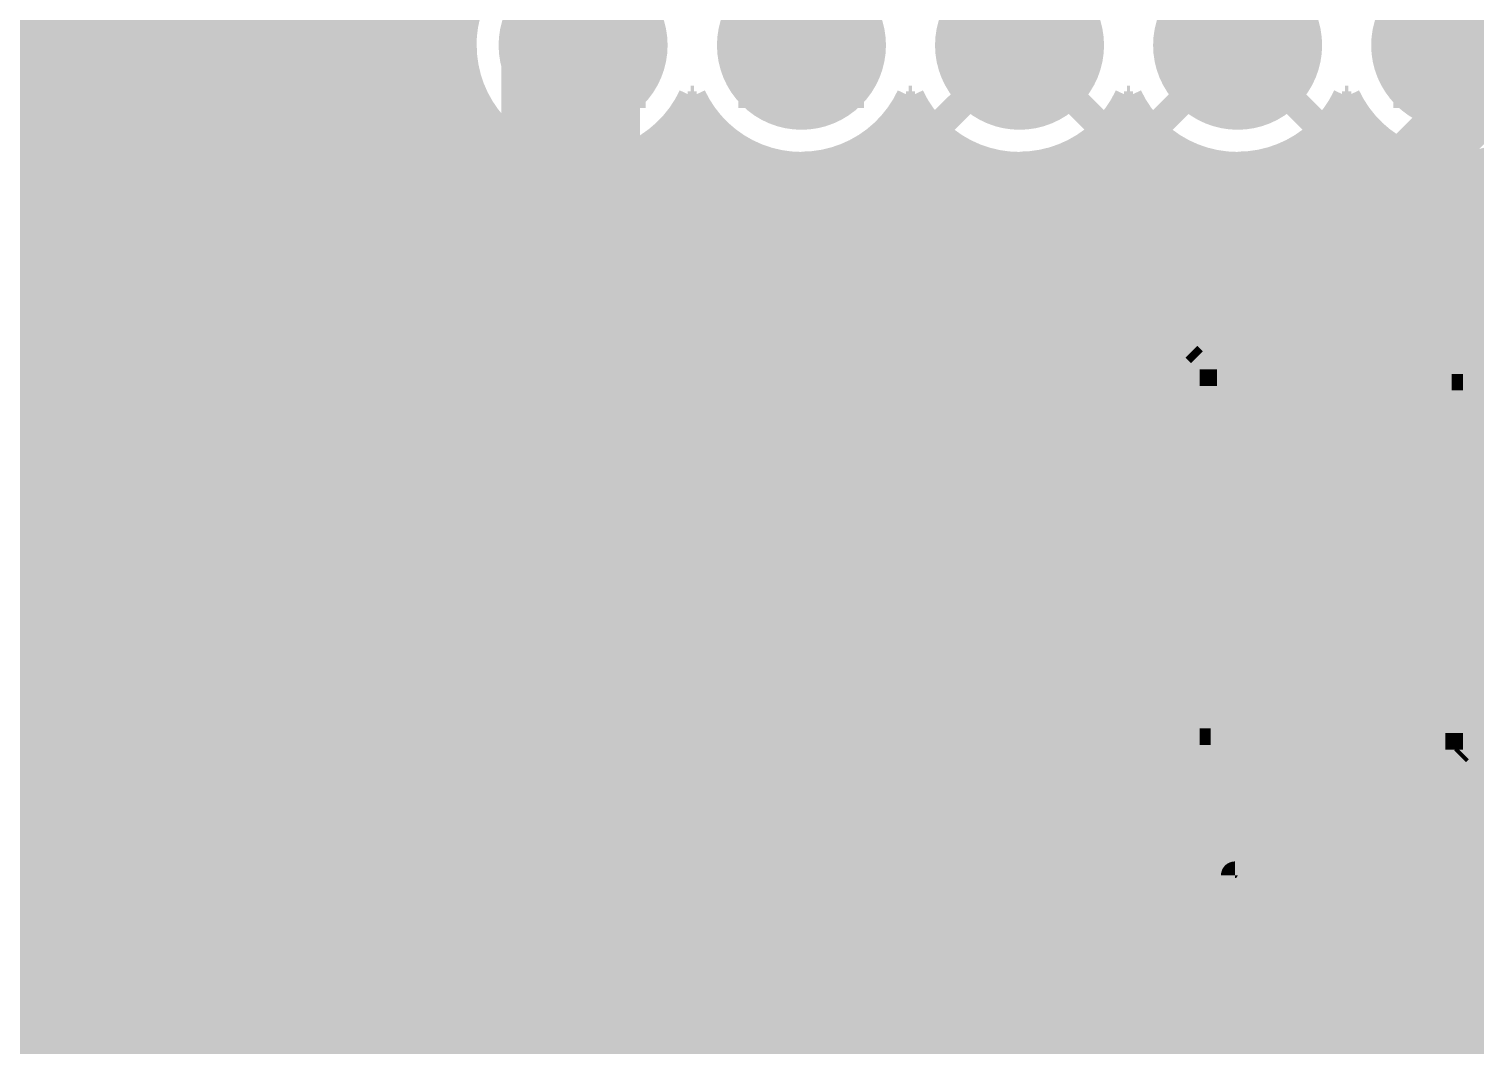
# Model space of a CAD drawing. Extents: x -5 to 208, y -5 to 206.
# Drawn here: x 127.44 to 140.7, y 191.76 to 201.08 of the extents above; entities that cross this region are included whole.
import ezdxf

# ---------------------------------------------------------------- set-up
doc = ezdxf.new("R2010")
doc.units = 0
doc.header["$MEASUREMENT"] = 0
doc.layers.get('0').update_dxf_attribs({"linetype": 'CONTINUOUS'})
for name, color, linetype in [('22-301-0_BOT', 7, 'CONTINUOUS'), ('22-301-0_DRD', 7, 'CONTINUOUS'), ('22-301-0_IN1', 1, 'CONTINUOUS'), ('22-301-0_IN2', 4, 'CONTINUOUS'), ('22-301-0_SMB', 3, 'CONTINUOUS'), ('22-301-0_SMT', 5, 'CONTINUOUS'), ('22-301-0_SPT', 10, 'CONTINUOUS'), ('22-301-0_SST', 14, 'CONTINUOUS'), ('22-301-0_TOP', 9, 'CONTINUOUS'), ('THRUHOLE_TAP', 13, 'CONTINUOUS')]:
    doc.layers.add(name, color=color, linetype=linetype)

# ---------------------------------------------------------------- blocks, each defined once
blk = doc.blocks.new('ROUND_31')
at = {"const_width": 0.7747}
blk.add_lwpolyline([(-0.38735, 0, 1), (0.38735, 0, 1)], format="xyb", close=True, dxfattribs=at)
blk = doc.blocks.new('RECTANGLE_5')
blk.add_solid([(0.4064, 0.4826), (0.4064, -0.4826), (-0.4064, 0.4826), (-0.4064, -0.4826)])
blk = doc.blocks.new('RECTANGLE_15')
blk.add_solid([(1.0795, 1.3716), (1.0795, -1.3716), (-1.0795, 1.3716), (-1.0795, -1.3716)])
blk = doc.blocks.new('RECTANGLE_25')
blk.add_solid([(1.5494, 1.14935), (1.5494, -1.14935), (-1.5494, 1.14935), (-1.5494, -1.14935)])
blk = doc.blocks.new('RECTANGLE_33')
blk.add_solid([(0.29972, 0.52451), (0.29972, -0.52451), (-0.29972, 0.52451), (-0.29972, -0.52451)])
blk = doc.blocks.new('ROUND_78')
at = {"const_width": 0.40005}
blk.add_lwpolyline([(-0.200024, 0, 1), (0.200024, 0, 1)], format="xyb", close=True, dxfattribs=at)

msp = doc.modelspace()

# ---------------------------------------------------------------- linework, layer by layer
at = {"layer": '22-301-0_BOT', "const_width": 0.254}
for points in [[(127.4826, 203.073), (127.4826, 166.37)], [(127.7112, 203.073), (127.7112, 166.37)], [(127.9398, 203.073), (127.9398, 166.37)], [(128.1684, 203.073), (128.1684, 166.37)], [(128.397, 203.073), (128.397, 166.37)], [(128.6256, 203.073), (128.6256, 166.37)], [(128.8542, 203.073), (128.8542, 166.37)], [(129.0828, 203.073), (129.0828, 166.37)], [(129.3114, 203.073), (129.3114, 166.37)], [(129.54, 203.073), (129.54, 168.0083)], [(129.7686, 203.073), (129.7686, 168.31056)], [(129.9972, 203.073), (129.9972, 168.42232)], [(130.2258, 203.073), (130.2258, 168.44518)], [(130.4544, 203.073), (130.4544, 168.38676)], [(130.683, 203.073), (130.683, 168.21912)], [(130.9116, 203.073), (130.9116, 166.37)], [(131.1402, 203.073), (131.1402, 166.37)], [(131.3688, 203.073), (131.3688, 166.37)], [(135.74268, 201.71156), (136.525, 200.92924)], [(137.30478, 201.71156), (136.525, 200.92924)], [(137.74166, 201.71156), (138.52398, 200.92924)], [(139.30376, 201.71156), (138.52398, 200.92924)], [(131.43738, 201.1172), (109.83214, 201.1172)], [(131.42214, 200.8886), (109.8931, 200.8886)], [(135.74268, 200.14946), (136.525, 200.92924)], [(137.30478, 200.14946), (136.525, 200.92924)], [(137.74166, 200.14946), (138.52398, 200.92924)], [(139.30376, 200.14946), (138.52398, 200.92924)], [(170.36796, 200.92924), (170.36796, 200.84796), (168.91, 199.39), (161.55924, 199.39), (160.02, 200.92924), (140.52296, 200.92924)], [(131.45516, 200.66), (109.91342, 200.66)], [(131.53898, 200.4314), (109.8931, 200.4314)], [(131.5974, 200.33234), (131.5974, 166.37)], [(133.5405, 200.4314), (133.51002, 200.4314)], [(135.4836, 200.3806), (135.4836, 166.37)], [(135.53948, 200.4314), (135.509, 200.4314)], [(137.53846, 200.4314), (137.51052, 200.4314)], [(137.541, 200.42632), (137.541, 166.37)], [(139.53744, 200.4314), (139.5095, 200.4314)], [(139.5984, 200.32726), (139.5984, 166.37)], [(131.69392, 200.2028), (109.83214, 200.2028)], [(133.6929, 200.2028), (133.35508, 200.2028)], [(133.4262, 200.2917), (133.4262, 166.37)], [(133.6548, 200.25106), (133.6548, 166.37)], [(135.69442, 200.2028), (135.3566, 200.2028)], [(135.7122, 200.18248), (135.7122, 166.37)], [(137.6934, 200.2028), (137.35558, 200.2028)], [(139.69238, 200.2028), (139.35456, 200.2028)], [(139.3698, 200.22058), (139.3698, 166.37)], [(131.826, 200.0758), (131.826, 166.37)], [(133.1976, 200.05294), (133.1976, 166.37)], [(135.255, 200.1012), (135.255, 166.37)], [(137.3124, 200.15454), (137.3124, 166.37)], [(137.7696, 200.12406), (137.7696, 166.37)], [(139.827, 200.07326), (139.827, 166.37)], [(131.97332, 199.9742), (109.72292, 199.9742)], [(132.0546, 199.93102), (132.0546, 166.37)], [(132.969, 199.91832), (132.969, 166.37)], [(133.9723, 199.9742), (133.07822, 199.9742)], [(133.8834, 200.03008), (133.8834, 166.37)], [(135.0264, 199.94626), (135.0264, 166.37)], [(135.97128, 199.9742), (135.0772, 199.9742)], [(135.9408, 199.99198), (135.9408, 166.37)], [(137.97026, 199.9742), (137.07618, 199.9742)], [(137.0838, 199.97674), (137.0838, 166.37)], [(137.9982, 199.95896), (137.9982, 166.37)], [(139.97178, 199.9742), (139.07516, 199.9742)], [(139.1412, 200.01484), (139.1412, 166.37)], [(140.0556, 199.93102), (140.0556, 166.37)], [(132.2832, 199.85228), (132.2832, 166.37)], [(132.5118, 199.82688), (132.5118, 166.37)], [(132.7404, 199.8472), (132.7404, 166.37)], [(134.112, 199.90562), (134.112, 166.37)], [(134.3406, 199.84212), (134.3406, 166.37)], [(134.5692, 199.82688), (134.5692, 166.37)], [(134.7978, 199.8599), (134.7978, 166.37)], [(136.1694, 199.8853), (136.1694, 166.37)], [(136.398, 199.83196), (136.398, 166.37)], [(136.6266, 199.82942), (136.6266, 166.37)], [(136.8552, 199.87514), (136.8552, 166.37)], [(138.2268, 199.86752), (138.2268, 166.37)], [(138.4554, 199.82688), (138.4554, 166.37)], [(138.684, 199.83704), (138.684, 166.37)], [(138.9126, 199.89546), (138.9126, 166.37)], [(140.2842, 199.85228), (140.2842, 166.37)], [(140.5128, 199.82688), (140.5128, 168.62298)], [(140.7414, 199.8472), (140.7414, 168.85412)], [(160.55848, 199.7456), (109.5502, 199.7456)], [(160.78708, 199.517), (109.26318, 199.517)], [(161.01568, 199.2884), (109.21746, 199.2884)], [(161.24428, 199.0598), (109.5248, 199.0598)], [(195.834, 198.8312), (109.70768, 198.8312)], [(195.834, 198.6026), (109.82198, 198.6026)], [(195.834, 198.374), (109.89056, 198.374)], [(195.834, 198.1454), (109.91342, 198.1454)], [(195.834, 197.9168), (109.89818, 197.9168)], [(195.834, 197.6882), (109.8423, 197.6882)], [(195.834, 197.4596), (109.73816, 197.4596)], [(195.834, 197.231), (109.57306, 197.231)], [(195.834, 197.0024), (109.30382, 197.0024)], [(195.834, 196.7738), (106.6927, 196.7738)], [(195.834, 196.5452), (106.6927, 196.5452)], [(195.834, 196.3166), (106.6927, 196.3166)], [(195.834, 196.088), (106.6927, 196.088)], [(195.834, 195.8594), (106.6927, 195.8594)], [(195.834, 195.6308), (106.6927, 195.6308)], [(195.834, 195.4022), (106.6927, 195.4022)], [(202.057, 195.1736), (106.6927, 195.1736)], [(202.057, 194.945), (106.6927, 194.945)], [(202.057, 194.7164), (106.6927, 194.7164)], [(202.057, 194.4878), (106.6927, 194.4878)], [(202.057, 194.2592), (106.6927, 194.2592)], [(202.057, 194.0306), (106.6927, 194.0306)], [(202.057, 193.802), (106.6927, 193.802)], [(202.057, 193.5734), (106.6927, 193.5734)], [(202.057, 193.3448), (106.72318, 193.3448)], [(202.057, 193.1162), (106.70032, 193.1162)], [(202.057, 192.8876), (106.58856, 192.8876)], [(202.057, 192.659), (106.2863, 192.659)], [(202.057, 192.4304), (104.14508, 192.4304)], [(202.057, 192.2018), (104.00792, 192.2018)], [(202.057, 191.9732), (74.93508, 191.9732)], [(202.057, 191.7446), (67.818, 191.7446)]]:
    msp.add_lwpolyline(points, dxfattribs=at)
for points in [[(132.05714, 201.93, 0.2913182), (131.4196, 200.92924)], [(131.42214, 200.92924, 0.4142136), (132.5245, 199.82688)], [(132.5245, 199.82688, 0.2913182), (133.52526, 200.46188)], [(133.52526, 200.46188, 0.2913182), (134.52602, 199.82434)], [(134.52602, 199.82688, 0.2910539), (135.52424, 200.46188)], [(135.52424, 200.46188, 0.2913182), (136.525, 199.82434)], [(136.525, 199.82688, 0.2910539), (137.52322, 200.46188)], [(137.52322, 200.46188, 0.2913182), (138.52398, 199.82434)], [(138.52398, 199.82688, 0.2913182), (139.52474, 200.46188)], [(139.5222, 200.46188, 0.2913182), (140.52296, 199.82434)], [(140.52296, 199.82688, 0.2941083), (141.5288, 200.47204)]]:
    msp.add_lwpolyline(points, format="xyb", dxfattribs=at)
at = {"layer": '22-301-0_DRD', "const_width": 0.254}
for points in [[(132.5245, 201.56424), (132.5245, 200.29424)], [(134.52602, 201.56424), (134.52602, 200.29424)], [(136.525, 201.56424), (136.525, 200.29424)], [(138.52398, 201.56424), (138.52398, 200.29424)], [(140.52296, 201.56424), (140.52296, 200.29424)], [(133.1595, 200.92924), (131.8895, 200.92924)], [(135.16102, 200.92924), (133.89102, 200.92924)], [(137.16, 200.92924), (135.89, 200.92924)], [(139.15898, 200.92924), (137.88898, 200.92924)], [(141.15796, 200.92924), (139.88796, 200.92924)]]:
    msp.add_lwpolyline(points, dxfattribs=at)
at = {"layer": '22-301-0_IN1'}
for points, const_width in [([(132.5245, 202.92822), (132.5245, 200.92924)], 1.27), ([(127.5334, 203.327), (127.5334, 167.259)], 0.254), ([(127.762, 203.327), (127.762, 167.259)], 0.254), ([(127.9906, 203.327), (127.9906, 167.259)], 0.254), ([(128.2192, 203.327), (128.2192, 167.259)], 0.254), ([(128.4478, 203.327), (128.4478, 167.259)], 0.254), ([(128.6764, 203.327), (128.6764, 167.259)], 0.254), ([(128.905, 203.327), (128.905, 167.259)], 0.254), ([(129.1336, 203.327), (129.1336, 167.259)], 0.254), ([(129.3622, 203.327), (129.3622, 167.259)], 0.254), ([(129.5908, 203.327), (129.5908, 168.11498)], 0.254), ([(129.8194, 203.327), (129.8194, 168.34612)], 0.254), ([(130.048, 203.327), (130.048, 168.43502)], 0.254), ([(130.2766, 203.327), (130.2766, 168.43756)], 0.254), ([(130.5052, 203.327), (130.5052, 168.36136)], 0.254), ([(130.7338, 203.327), (130.7338, 168.15308)], 0.254), ([(130.9624, 203.327), (130.9624, 167.259)], 0.254), ([(131.191, 203.327), (131.191, 167.259)], 0.254), ([(131.4196, 203.327), (131.4196, 167.259)], 0.254), ([(135.74268, 201.71156), (136.525, 200.92924)], 0.254), ([(137.30478, 201.71156), (136.525, 200.92924)], 0.254), ([(137.74166, 201.71156), (138.52398, 200.92924)], 0.254), ([(139.30376, 201.71156), (138.52398, 200.92924)], 0.254), ([(131.42976, 201.0664), (109.84992, 201.0664)], 0.254), ([(135.74268, 200.14946), (136.525, 200.92924)], 0.254), ([(137.30478, 200.14946), (136.525, 200.92924)], 0.254), ([(137.74166, 200.14946), (138.52398, 200.92924)], 0.254), ([(139.30376, 200.14946), (138.52398, 200.92924)], 0.254), ([(131.42468, 200.8378), (109.90072, 200.8378)], 0.254), ([(131.46786, 200.6092), (109.91342, 200.6092)], 0.254), ([(135.5344, 200.44156), (135.5344, 167.259)], 0.254), ([(131.56692, 200.3806), (109.88294, 200.3806)], 0.254), ([(133.477, 200.37044), (133.477, 167.259)], 0.254), ([(133.5659, 200.3806), (133.48208, 200.3806)], 0.254), ([(135.56742, 200.3806), (135.4836, 200.3806)], 0.254), ([(137.5664, 200.3806), (137.48258, 200.3806)], 0.254), ([(137.5918, 200.33742), (137.5918, 167.259)], 0.254), ([(139.56538, 200.3806), (139.48156, 200.3806)], 0.254), ([(131.6482, 200.25868), (131.6482, 167.259)], 0.254), ([(133.7056, 200.1901), (133.7056, 167.259)], 0.254), ([(137.3632, 200.21042), (137.3632, 167.259)], 0.254), ([(139.4206, 200.28662), (139.4206, 167.259)], 0.254), ([(139.6492, 200.25614), (139.6492, 167.259)], 0.254), ([(131.74218, 200.152), (109.81182, 200.152)], 0.254), ([(133.2484, 200.09612), (133.2484, 167.259)], 0.254), ([(133.74116, 200.152), (133.30936, 200.152)], 0.254), ([(135.3058, 200.14946), (135.3058, 167.259)], 0.254), ([(135.74014, 200.152), (135.30834, 200.152)], 0.254), ([(135.763, 200.13168), (135.763, 167.259)], 0.254), ([(137.73912, 200.152), (137.30732, 200.152)], 0.254), ([(137.8204, 200.07834), (137.8204, 167.259)], 0.254), ([(139.192, 200.0504), (139.192, 167.259)], 0.254), ([(139.74064, 200.152), (139.3063, 200.152)], 0.254), ([(132.07238, 199.9234), (109.6899, 199.9234)], 0.254), ([(131.8768, 200.03516), (131.8768, 167.259)], 0.254), ([(134.07136, 199.9234), (132.97916, 199.9234)], 0.254), ([(133.0198, 199.94372), (133.0198, 167.259)], 0.254), ([(133.9342, 199.99706), (133.9342, 167.259)], 0.254), ([(136.07034, 199.9234), (134.97814, 199.9234)], 0.254), ([(135.0772, 199.9742), (135.0772, 167.259)], 0.254), ([(135.9916, 199.96404), (135.9916, 167.259)], 0.254), ([(138.06932, 199.9234), (136.97712, 199.9234)], 0.254), ([(137.1346, 200.00976), (137.1346, 167.259)], 0.254), ([(138.049, 199.93356), (138.049, 167.259)], 0.254), ([(138.9634, 199.91578), (138.9634, 167.259)], 0.254), ([(140.07084, 199.9234), (138.9761, 199.9234)], 0.254), ([(139.8778, 200.03516), (139.8778, 167.259)], 0.254), ([(132.1054, 199.90816), (132.1054, 167.259)], 0.254), ([(132.334, 199.84212), (132.334, 167.259)], 0.254), ([(132.5626, 199.82688), (132.5626, 167.259)], 0.254), ([(132.7912, 199.85736), (132.7912, 167.259)], 0.254), ([(134.1628, 199.88784), (134.1628, 167.259)], 0.254), ([(134.3914, 199.8345), (134.3914, 167.259)], 0.254), ([(134.62, 199.82942), (134.62, 167.259)], 0.254), ([(134.8486, 199.87514), (134.8486, 167.259)], 0.254), ([(136.2202, 199.86752), (136.2202, 167.259)], 0.254), ([(136.4488, 199.82942), (136.4488, 167.259)], 0.254), ([(136.6774, 199.83704), (136.6774, 167.259)], 0.254), ([(136.906, 199.89292), (136.906, 167.259)], 0.254), ([(138.2776, 199.85228), (138.2776, 167.259)], 0.254), ([(138.5062, 199.82688), (138.5062, 167.259)], 0.254), ([(138.7348, 199.84466), (138.7348, 167.259)], 0.254), ([(140.1064, 199.90816), (140.1064, 167.259)], 0.254), ([(140.335, 199.84212), (140.335, 167.259)], 0.254), ([(140.5636, 199.82688), (140.5636, 168.69664)], 0.254), ([(140.7922, 199.8599), (140.7922, 168.88206)], 0.254), ([(199.2122, 199.6948), (109.4994, 199.6948)], 0.254), ([(199.4408, 199.4662), (109.1692, 199.4662)], 0.254), ([(199.644, 199.2376), (109.30382, 199.2376)], 0.254), ([(199.644, 199.009), (109.57306, 199.009)], 0.254), ([(199.644, 198.7804), (109.73816, 198.7804)], 0.254), ([(199.644, 198.5518), (109.8423, 198.5518)], 0.254), ([(199.644, 198.3232), (109.89818, 198.3232)], 0.254), ([(199.644, 198.0946), (109.91342, 198.0946)], 0.254), ([(199.644, 197.866), (109.89056, 197.866)], 0.254), ([(199.644, 197.6374), (109.82198, 197.6374)], 0.254), ([(199.644, 197.4088), (109.70768, 197.4088)], 0.254), ([(199.644, 197.1802), (109.5248, 197.1802)], 0.254), ([(199.644, 196.9516), (109.21746, 196.9516)], 0.254), ([(199.644, 196.723), (71.53402, 196.723)], 0.254), ([(199.644, 196.4944), (71.53656, 196.4944)], 0.254), ([(199.644, 196.2658), (71.46036, 196.2658)], 0.254), ([(199.644, 196.0372), (71.25208, 196.0372)], 0.254), ([(199.644, 195.8086), (67.691, 195.8086)], 0.254), ([(199.644, 195.58), (67.691, 195.58)], 0.254), ([(199.644, 195.3514), (67.691, 195.3514)], 0.254), ([(199.644, 195.1228), (98.81108, 195.1228)], 0.254), ([(199.644, 194.8942), (99.01936, 194.8942)], 0.254), ([(199.644, 194.6656), (99.09556, 194.6656)], 0.254), ([(199.644, 194.437), (99.09302, 194.437)], 0.254), ([(199.644, 194.2084), (99.00412, 194.2084)], 0.254), ([(199.644, 193.9798), (98.77298, 193.9798)], 0.254), ([(199.644, 193.7512), (106.54792, 193.7512)], 0.254), ([(199.644, 193.5226), (106.68508, 193.5226)], 0.254), ([(199.644, 193.294), (106.72572, 193.294)], 0.254), ([(199.644, 193.0654), (106.68508, 193.0654)], 0.254), ([(199.644, 192.8368), (106.54792, 192.8368)], 0.254), ([(199.644, 192.6082), (104.18318, 192.6082)], 0.254), ([(199.644, 192.3796), (104.12476, 192.3796)], 0.254), ([(199.644, 192.151), (103.95712, 192.151)], 0.254), ([(199.644, 191.9224), (74.84872, 191.9224)], 0.254), ([(199.644, 191.6938), (67.691, 191.6938)], 0.254)]:
    msp.add_lwpolyline(points, dxfattribs=dict(at, const_width=const_width))
at = {"layer": '22-301-0_IN1', "const_width": 0.254}
for points in [[(131.5593, 201.46518, 0.1274014), (131.42049, 200.92924)], [(131.42214, 200.92924, 0.4142136), (132.5245, 199.82688)], [(140.52296, 199.82688, 0.4142136), (141.62532, 200.92924)], [(132.5245, 199.82688, 0.2913182), (133.52526, 200.46188)], [(133.52526, 200.46188, 0.2913182), (134.52602, 199.82434)], [(134.52602, 199.82688, 0.2910539), (135.52424, 200.46188)], [(135.52424, 200.46188, 0.2913182), (136.525, 199.82434)], [(136.525, 199.82688, 0.2910539), (137.52322, 200.46188)], [(137.52322, 200.46188, 0.2913182), (138.52398, 199.82434)], [(138.52398, 199.82688, 0.2913182), (139.52474, 200.46188)], [(139.5222, 200.46188, 0.2913182), (140.52296, 199.82434)]]:
    msp.add_lwpolyline(points, format="xyb", dxfattribs=at)
at = {"layer": '22-301-0_IN2', "const_width": 0.254}
for points in [[(127.5334, 205.232), (127.5334, 179.6542)], [(127.762, 205.232), (127.762, 179.6542)], [(127.9906, 205.232), (127.9906, 179.6542)], [(128.2192, 205.232), (128.2192, 179.6542)], [(128.4478, 205.232), (128.4478, 179.6542)], [(128.6764, 205.232), (128.6764, 179.6542)], [(128.905, 205.232), (128.905, 179.6542)], [(129.1336, 205.232), (129.1336, 179.6542)], [(129.3622, 205.232), (129.3622, 179.6542)], [(129.5908, 205.232), (129.5908, 179.6542)], [(129.8194, 205.232), (129.8194, 179.6542)], [(130.048, 205.232), (130.048, 179.6542)], [(130.2766, 205.232), (130.2766, 179.6542)], [(130.5052, 205.232), (130.5052, 179.6542)], [(130.7338, 205.232), (130.7338, 179.6542)], [(130.9624, 205.232), (130.9624, 179.6542)], [(131.191, 205.232), (131.191, 179.6542)], [(131.4196, 205.232), (131.4196, 179.6542)], [(135.74268, 201.71156), (136.525, 200.92924)], [(137.30478, 201.71156), (136.525, 200.92924)], [(137.74166, 201.71156), (138.52398, 200.92924)], [(139.30376, 201.71156), (138.52398, 200.92924)], [(131.42214, 200.9902), (109.87278, 200.9902)], [(135.74268, 200.14946), (136.525, 200.92924)], [(137.30478, 200.14946), (136.525, 200.92924)], [(137.74166, 200.14946), (138.52398, 200.92924)], [(139.30376, 200.14946), (138.52398, 200.92924)], [(131.43484, 200.7616), (109.91088, 200.7616)], [(131.4958, 200.533), (109.90834, 200.533)], [(135.5344, 200.44156), (135.5344, 179.6542)], [(133.477, 200.37044), (133.477, 179.6542)], [(137.5918, 200.33742), (137.5918, 179.6542)], [(131.61518, 200.3044), (109.86516, 200.3044)], [(131.6482, 200.25868), (131.6482, 179.6542)], [(133.61416, 200.3044), (133.43382, 200.3044)], [(133.7056, 200.1901), (133.7056, 179.6542)], [(135.61568, 200.3044), (135.43534, 200.3044)], [(137.3632, 200.21042), (137.3632, 179.6542)], [(137.61466, 200.3044), (137.43432, 200.3044)], [(139.4206, 200.28662), (139.4206, 179.6542)], [(139.61364, 200.3044), (139.4333, 200.3044)], [(139.6492, 200.25614), (139.6492, 179.6542)], [(131.826, 200.0758), (109.7788, 200.0758)], [(133.82498, 200.0758), (133.22554, 200.0758)], [(133.2484, 200.09612), (133.2484, 179.6542)], [(135.82396, 200.0758), (135.22452, 200.0758)], [(135.3058, 200.14946), (135.3058, 179.6542)], [(135.763, 200.13168), (135.763, 179.6542)], [(137.82294, 200.0758), (137.2235, 200.0758)], [(137.8204, 200.07834), (137.8204, 179.6542)], [(139.192, 200.0504), (139.192, 179.6542)], [(139.82446, 200.0758), (139.22248, 200.0758)], [(131.8768, 200.03516), (131.8768, 179.6542)], [(133.0198, 199.94372), (133.0198, 179.6542)], [(133.9342, 199.99706), (133.9342, 179.6542)], [(135.0772, 199.9742), (135.0772, 179.6542)], [(135.9916, 199.96404), (135.9916, 179.6542)], [(137.1346, 200.00976), (137.1346, 179.6542)], [(138.049, 199.93356), (138.049, 179.6542)], [(138.9634, 199.91578), (138.9634, 179.6542)], [(139.8778, 200.03516), (139.8778, 179.6542)], [(132.3086, 199.8472), (109.63656, 199.8472)], [(132.1054, 199.90816), (132.1054, 179.6542)], [(132.334, 199.84212), (132.334, 179.6542)], [(132.5626, 199.82688), (132.5626, 179.6542)], [(134.31012, 199.8472), (132.7404, 199.8472)], [(132.7912, 199.85736), (132.7912, 179.6542)], [(134.1628, 199.88784), (134.1628, 179.6542)], [(134.3914, 199.8345), (134.3914, 179.6542)], [(134.62, 199.82942), (134.62, 179.6542)], [(136.3091, 199.8472), (134.73938, 199.8472)], [(134.8486, 199.87514), (134.8486, 179.6542)], [(136.2202, 199.86752), (136.2202, 179.6542)], [(136.4488, 199.82942), (136.4488, 179.6542)], [(136.6774, 199.83704), (136.6774, 179.6542)], [(138.30808, 199.8472), (136.7409, 199.8472)], [(136.906, 199.89292), (136.906, 179.6542)], [(138.2776, 199.85228), (138.2776, 179.6542)], [(138.5062, 199.82688), (138.5062, 179.6542)], [(138.7348, 199.84466), (138.7348, 179.6542)], [(140.30706, 199.8472), (138.73988, 199.8472)], [(140.1064, 199.90816), (140.1064, 179.6542)], [(140.335, 199.84212), (140.335, 179.6542)], [(140.5636, 199.82688), (140.5636, 179.6542)], [(162.1536, 199.8472), (140.73886, 199.8472)], [(140.7922, 199.8599), (140.7922, 179.6542)], [(199.644, 199.6186), (109.4105, 199.6186)], [(199.644, 199.39), (108.97616, 199.39)], [(199.644, 199.1614), (109.4105, 199.1614)], [(199.644, 198.9328), (109.63656, 198.9328)], [(199.644, 198.7042), (109.7788, 198.7042)], [(199.644, 198.4756), (109.86516, 198.4756)], [(199.644, 198.247), (109.90834, 198.247)], [(199.644, 198.0184), (109.91088, 198.0184)], [(199.644, 197.7898), (109.87278, 197.7898)], [(199.644, 197.5612), (109.7915, 197.5612)], [(199.644, 197.3326), (109.65434, 197.3326)], [(199.644, 197.104), (109.44098, 197.104)], [(199.644, 196.8754), (109.05236, 196.8754)], [(199.644, 196.6468), (71.54418, 196.6468)], [(199.644, 196.4182), (71.52132, 196.4182)], [(199.644, 196.1896), (71.40956, 196.1896)], [(199.644, 195.961), (71.1073, 195.961)], [(199.644, 195.7324), (67.691, 195.7324)], [(199.644, 195.5038), (67.691, 195.5038)], [(199.644, 195.2752), (67.691, 195.2752)], [(199.644, 195.0466), (98.90252, 195.0466)], [(199.644, 194.818), (99.05492, 194.818)], [(199.644, 194.5894), (99.10318, 194.5894)], [(199.644, 194.3608), (99.0727, 194.3608)], [(199.644, 194.1322), (98.95078, 194.1322)], [(199.644, 193.9036), (106.34472, 193.9036)], [(199.644, 193.675), (106.60888, 193.675)], [(199.644, 193.4464), (106.70794, 193.4464)], [(199.644, 193.2178), (106.72064, 193.2178)], [(199.644, 192.9892), (106.65206, 192.9892)], [(199.644, 192.7606), (106.46664, 192.7606)], [(199.644, 192.532), (104.17302, 192.532)], [(199.644, 192.3034), (104.08412, 192.3034)], [(199.644, 192.0748), (103.85298, 192.0748)], [(199.644, 191.8462), (67.691, 191.8462)]]:
    msp.add_lwpolyline(points, dxfattribs=at)
for points in [[(132.05714, 201.93, 0.2913182), (131.4196, 200.92924)], [(131.42214, 200.92924, 0.4142136), (132.5245, 199.82688)], [(140.52296, 199.82688, 0.4142136), (141.62532, 200.92924)], [(132.5245, 199.82688, 0.2913182), (133.52526, 200.46188)], [(133.52526, 200.46188, 0.2913182), (134.52602, 199.82434)], [(134.52602, 199.82688, 0.2910539), (135.52424, 200.46188)], [(135.52424, 200.46188, 0.2913182), (136.525, 199.82434)], [(136.525, 199.82688, 0.2910539), (137.52322, 200.46188)], [(137.52322, 200.46188, 0.2913182), (138.52398, 199.82434)], [(138.52398, 199.82688, 0.2913182), (139.52474, 200.46188)], [(139.5222, 200.46188, 0.2913182), (140.52296, 199.82434)]]:
    msp.add_lwpolyline(points, format="xyb", dxfattribs=at)
at = {"layer": '22-301-0_SST'}
for points, const_width in [([(142.0241, 204.92974), (130.52552, 204.92974), (130.52552, 199.17918), (142.52448, 199.17918), (142.52448, 204.92974), (142.0241, 204.92974)], 0.19812), ([(133.02234, 200.42886), (133.02234, 201.42962), (132.02158, 201.42962), (132.02158, 200.42886), (133.02234, 200.42886)], 0.14986), ([(132.02158, 201.42962), (133.02234, 200.42886)], 0.14986), ([(133.02234, 201.42962), (132.02158, 200.42886)], 0.14986), ([(135.02386, 200.42886), (135.02386, 201.42962), (134.0231, 201.42962), (134.0231, 200.42886), (135.02386, 200.42886)], 0.14986), ([(134.0231, 201.42962), (135.02386, 200.42886)], 0.14986), ([(135.02386, 201.42962), (134.0231, 200.42886)], 0.14986), ([(137.02538, 200.42886), (137.02538, 201.42962), (136.02462, 201.42962), (136.02462, 200.42886), (137.02538, 200.42886)], 0.14986), ([(136.02462, 201.42962), (137.02538, 200.42886)], 0.14986), ([(137.02538, 201.42962), (136.02462, 200.42886)], 0.14986), ([(139.0269, 200.42886), (139.0269, 201.42962), (138.02614, 201.42962), (138.02614, 200.42886), (139.0269, 200.42886)], 0.14986), ([(138.02614, 201.42962), (139.0269, 200.42886)], 0.14986), ([(139.0269, 201.42962), (138.02614, 200.42886)], 0.14986), ([(141.02842, 201.42962), (140.02766, 200.42886)], 0.14986), ([(141.02842, 200.42886), (141.02842, 201.42962), (140.02766, 201.42962), (140.02766, 200.42886), (141.02842, 200.42886)], 0.14986), ([(140.02766, 201.42962), (141.02842, 200.42886)], 0.14986), ([(130.50774, 200.92924), (130.50774, 199.67702)], 0.14986), ([(130.7592, 200.92924), (130.50774, 200.92924)], 0.14986), ([(130.57886, 200.92924), (130.57886, 199.67702)], 0.14986), ([(130.71348, 200.92924), (130.71348, 199.67702)], 0.14986), ([(130.7592, 200.92924), (130.7592, 199.67702)], 0.14986), ([(130.7592, 200.82002), (130.50774, 200.82002)], 0.14986), ([(130.7592, 200.68794), (130.50774, 200.68794)], 0.14986), ([(130.7592, 200.55332), (130.50774, 200.55332)], 0.14986), ([(130.7592, 200.4187), (130.50774, 200.4187)], 0.14986), ([(130.7592, 200.28408), (130.50774, 200.28408)], 0.14986), ([(130.7592, 200.14946), (130.50774, 200.14946)], 0.14986), ([(130.7592, 200.01738), (130.50774, 200.01738)], 0.14986), ([(130.7592, 199.88276), (130.50774, 199.88276)], 0.14986), ([(130.7592, 199.74814), (130.50774, 199.74814)], 0.14986), ([(130.7592, 199.67702), (130.50774, 199.67702)], 0.14986), ([(130.52552, 199.67956), (142.52448, 199.67956)], 0.14986), ([(131.27228, 199.17918), (131.27228, 198.92772)], 0.14986), ([(131.77266, 199.17918), (131.27228, 199.17918)], 0.14986), ([(131.3434, 199.17918), (131.3434, 198.92772)], 0.14986), ([(131.47802, 199.17918), (131.47802, 198.92772)], 0.14986), ([(131.6101, 199.17918), (131.6101, 198.92772)], 0.14986), ([(131.74472, 199.17918), (131.74472, 198.92772)], 0.14986), ([(131.77266, 199.17918), (131.77266, 198.92772)], 0.14986), ([(140.52804, 199.17918), (139.52728, 199.17918), (139.52728, 198.92772), (133.52272, 198.92772), (133.52272, 199.17918)], 0.19812), ([(131.77266, 199.13346), (131.27228, 199.13346)], 0.14986), ([(131.77266, 198.99884), (131.27228, 198.99884)], 0.14986), ([(131.77266, 198.92772), (131.27228, 198.92772)], 0.14986), ([(136.81456, 198.21144), (132.461, 198.21398), (130.8227, 198.21398), (130.8227, 194.21602), (137.9474, 194.2084), (138.4046, 194.6656), (138.4046, 197.866), (137.9728, 198.2216), (136.81456, 198.21144)], 0.1524), ([(135.4328, 198.1708), (135.4328, 194.2338)], 0.1524), ([(138.0998, 198.12), (138.1506, 198.0692)], 0.1524), ([(138.0998, 198.12), (138.2014, 198.0184), (138.176, 197.993), (138.176, 194.4878)], 0.1524), ([(141.95044, 194.21856), (146.304, 194.21602), (147.9423, 194.21602), (147.9423, 198.21398), (140.8176, 198.2216), (140.3604, 197.7644), (140.3604, 194.564), (140.7922, 194.2084), (141.95044, 194.21856)], 0.1524), ([(130.4544, 197.50278), (130.4544, 197.97776)], 0.1524), ([(137.79246, 197.97776), (137.541, 197.97776)], 0.1524), ([(137.6172, 198.03364), (137.6172, 197.74662)], 0.1524), ([(137.75436, 198.01586), (137.75436, 197.7644)], 0.1524), ([(138.1506, 198.0692), (138.2014, 197.993)], 0.1524), ([(138.2014, 197.993), (138.3538, 197.866)], 0.1524), ([(138.2014, 197.993), (138.2014, 194.5132)], 0.1524), ([(137.81024, 197.8406), (137.52322, 197.8406)], 0.1524), ([(138.33602, 197.88124), (138.176, 197.88124)], 0.1524), ([(138.33856, 197.8787), (138.33856, 194.65036)], 0.1524), ([(138.3538, 197.866), (138.3538, 194.6656)], 0.1524), ([(140.589, 197.9422), (140.4112, 197.7644)], 0.1524), ([(140.589, 197.8406), (140.4874, 197.8406)], 0.1524), ([(140.5128, 197.866), (140.5128, 194.48018)], 0.1524), ([(140.589, 197.9422), (140.589, 194.437)], 0.1524), ([(129.4384, 197.74154), (130.4544, 197.74154)], 0.1524), ([(138.3538, 197.74408), (138.176, 197.74408)], 0.1524), ([(140.4112, 197.7644), (140.4112, 194.564), (140.5636, 194.437), (140.6144, 194.3608), (140.6652, 194.31)], 0.1524), ([(138.3538, 197.60692), (138.176, 197.60692)], 0.1524), ([(140.589, 197.70344), (140.4112, 197.70344)], 0.1524), ([(138.3538, 197.46976), (138.176, 197.46976)], 0.1524), ([(140.589, 197.56628), (140.4112, 197.56628)], 0.1524), ([(138.3538, 197.3326), (138.176, 197.3326)], 0.1524), ([(140.589, 197.42912), (140.4112, 197.42912)], 0.1524), ([(138.3538, 197.19544), (138.176, 197.19544)], 0.1524), ([(140.589, 197.29196), (140.4112, 197.29196)], 0.1524), ([(130.4544, 196.66458), (130.11404, 196.66458), (129.4384, 196.90334), (130.11404, 197.13956), (130.4544, 197.13956)], 0.1524), ([(138.3538, 197.05828), (138.176, 197.05828)], 0.1524), ([(140.589, 197.1548), (140.4112, 197.1548)], 0.1524), ([(138.3538, 196.92112), (138.176, 196.92112)], 0.1524), ([(140.589, 197.01764), (140.4112, 197.01764)], 0.1524), ([(138.3538, 196.78396), (138.176, 196.78396)], 0.1524), ([(140.589, 196.88048), (140.4112, 196.88048)], 0.1524), ([(138.3538, 196.6468), (138.176, 196.6468)], 0.1524), ([(140.589, 196.74332), (140.4112, 196.74332)], 0.1524), ([(140.589, 196.60616), (140.4112, 196.60616)], 0.1524), ([(138.3538, 196.50964), (138.176, 196.50964)], 0.1524), ([(140.589, 196.469), (140.4112, 196.469)], 0.1524), ([(130.28422, 195.82638), (130.4544, 195.88734), (130.4544, 196.24294), (130.28422, 196.30136), (130.11404, 196.30136), (129.9464, 196.24294), (129.9464, 195.88734), (129.77622, 195.82638), (129.60604, 195.82638), (129.4384, 195.88734), (129.4384, 196.24294), (129.60604, 196.30136)], 0.1524), ([(138.3538, 196.37248), (138.176, 196.37248)], 0.1524), ([(140.589, 196.33184), (140.4112, 196.33184)], 0.1524), ([(138.3538, 196.23532), (138.176, 196.23532)], 0.1524), ([(138.91006, 195.66636), (138.73988, 195.72478), (138.73988, 196.08038), (138.91006, 196.1388), (139.5857, 196.1388), (139.75588, 196.08038), (139.75588, 195.72478), (139.5857, 195.66636)], 0.1524), ([(140.589, 196.19468), (140.4112, 196.19468)], 0.1524), ([(138.3538, 196.09816), (138.176, 196.09816)], 0.1524), ([(140.589, 196.05752), (140.4112, 196.05752)], 0.1524), ([(138.3538, 195.961), (138.176, 195.961)], 0.1524), ([(140.589, 195.92036), (140.4112, 195.92036)], 0.1524), ([(138.3538, 195.82384), (138.176, 195.82384)], 0.1524), ([(140.589, 195.7832), (140.4112, 195.7832)], 0.1524), ([(138.3538, 195.68668), (138.176, 195.68668)], 0.1524), ([(140.589, 195.64604), (140.4112, 195.64604)], 0.1524), ([(129.4384, 194.98818), (129.4384, 195.46316), (130.11404, 194.98818), (130.28422, 194.98818), (130.4544, 195.04914), (130.4544, 195.40474), (130.28422, 195.46316)], 0.1524), ([(138.3538, 195.54952), (138.176, 195.54952)], 0.1524), ([(140.589, 195.50888), (140.4112, 195.50888)], 0.1524), ([(138.3538, 195.41236), (138.176, 195.41236)], 0.1524), ([(138.73988, 194.82816), (138.73988, 195.3006), (139.41806, 194.82816), (139.5857, 194.82816), (139.75588, 194.88658), (139.75588, 195.24218), (139.5857, 195.3006)], 0.1524), ([(140.589, 195.37172), (140.4112, 195.37172)], 0.1524), ([(138.3538, 195.2752), (138.176, 195.2752)], 0.1524), ([(140.589, 195.23456), (140.4112, 195.23456)], 0.1524), ([(138.3538, 195.13804), (138.176, 195.13804)], 0.1524), ([(140.589, 195.0974), (140.4112, 195.0974)], 0.1524), ([(138.3538, 195.00088), (138.176, 195.00088)], 0.1524), ([(140.589, 194.96024), (140.4112, 194.96024)], 0.1524), ([(138.3538, 194.86372), (138.176, 194.86372)], 0.1524), ([(140.589, 194.82308), (140.4112, 194.82308)], 0.1524), ([(138.3538, 194.72656), (138.176, 194.72656)], 0.1524), ([(138.3538, 194.6656), (138.176, 194.4878)], 0.1524), ([(140.589, 194.68592), (140.4112, 194.68592)], 0.1524), ([(138.2776, 194.5894), (138.176, 194.5894)], 0.1524), ([(140.589, 194.54876), (140.42898, 194.54876)], 0.1524), ([(129.4384, 194.26936), (129.4384, 194.50558)], 0.1524), ([(129.4384, 194.38874), (130.4544, 194.38874), (130.28422, 194.50558)], 0.1524), ([(140.589, 194.437), (140.5636, 194.4116)], 0.1524), ([(140.5636, 194.4116), (140.6652, 194.31)], 0.1524), ([(138.73988, 194.1068), (138.73988, 194.34556)], 0.1524), ([(138.73988, 194.22618), (139.75588, 194.22618), (139.5857, 194.34556)], 0.1524), ([(135.0645, 192.2145), (137.9855, 192.2145), (137.9855, 193.8528), (135.0645, 193.8528), (135.0645, 192.2145)], 0.1524), ([(140.94968, 193.3194), (140.94968, 193.3702), (140.89888, 193.3702), (138.49858, 193.3702), (138.45032, 193.3702), (138.45032, 193.3194)], 0.1524), ([(129.43332, 193.22542), (130.33248, 193.22542), (130.33248, 185.13298), (129.43332, 185.13298)], 0.20066), ([(138.45032, 190.2206), (138.45032, 193.3194)], 0.1524), ([(139.40028, 193.3194), (138.99896, 193.3194)], 0.1524), ([(137.9855, 191.9605), (135.0645, 191.9605), (135.0645, 190.3222), (137.9855, 190.3222), (137.9855, 191.9605)], 0.1524)]:
    msp.add_lwpolyline(points, dxfattribs=dict(at, const_width=const_width))
at = {"layer": '22-301-0_SST', "const_width": 0.1524}
for points in [[(137.668, 198.0438, 0.4142136), (137.5156, 197.8914)], [(137.8204, 197.8914, 0.4142136), (137.668, 198.0438)], [(137.5156, 197.8914, 0.4142136), (137.668, 197.739)], [(137.668, 197.739, 0.4142136), (137.8204, 197.8914)], [(138.49858, 193.3702, 0.4142136), (138.44778, 193.3194)]]:
    msp.add_lwpolyline(points, format="xyb", dxfattribs=at)
at = {"layer": '22-301-0_TOP'}
for points, const_width in [([(134.52602, 202.92822), (134.52602, 203.67498), (133.35, 204.851), (130.556, 204.851), (127.635, 201.93), (127.635, 192.93078)], 0.635), ([(131.0132, 204.0255), (131.0132, 198.0946)], 0.254), ([(131.2418, 204.0255), (131.2418, 198.0946)], 0.254), ([(130.7846, 203.9112), (130.7846, 181.91226)], 0.254), ([(130.556, 203.6826), (130.556, 182.14086)], 0.254), ([(130.3274, 203.454), (130.3274, 182.36946)], 0.254), ([(132.461, 200.914), (132.5245, 200.9775), (132.5245, 202.92822)], 1.27), ([(134.52602, 202.92822), (134.52602, 200.92924)], 1.27), ([(130.0988, 203.2254), (130.0988, 182.59806)], 0.254), ([(129.8702, 202.9968), (129.8702, 182.82666)], 0.254), ([(129.6416, 202.7682), (129.6416, 194.58686)], 0.254), ([(129.413, 202.5396), (129.413, 194.58686)], 0.254), ([(129.1844, 202.311), (129.1844, 194.58686)], 0.254), ([(128.9558, 202.0824), (128.9558, 194.58686)], 0.254), ([(128.7272, 201.8538), (128.7272, 194.58686)], 0.254), ([(137.43178, 201.83602), (136.525, 200.92924)], 0.254), ([(137.6172, 201.83602), (138.52398, 200.92924)], 0.254), ([(128.4605, 201.5871), (128.4605, 194.58686)], 0.254), ([(128.4986, 201.6252), (128.4986, 194.58686)], 0.254), ([(132.5245, 200.92924), (132.4102, 200.81494), (132.4102, 196.215)], 1.27), ([(131.26466, 201.168), (128.4605, 201.168)], 0.254), ([(136.8298, 196.215), (136.8298, 196.5198), (140.52296, 200.21296), (140.52296, 200.92924)], 0.635), ([(131.24434, 200.9394), (128.4605, 200.9394)], 0.254), ([(135.61822, 200.02246), (136.525, 200.92924)], 0.254), ([(137.43178, 200.02246), (136.525, 200.92924)], 0.254), ([(137.6172, 200.02246), (138.52398, 200.92924)], 0.254), ([(131.26212, 200.7108), (128.4605, 200.7108)], 0.254), ([(131.2672, 200.6854), (131.2672, 198.0946)], 0.254), ([(131.2672, 200.4822), (128.4605, 200.4822)], 0.254), ([(131.2672, 200.2536), (128.4605, 200.2536)], 0.254), ([(133.5532, 200.09358), (133.5532, 198.0946)], 0.254), ([(135.5852, 200.05802), (135.5852, 198.0946)], 0.254), ([(131.2672, 200.025), (128.4605, 200.025)], 0.254), ([(133.6167, 200.025), (133.5532, 200.025)], 0.254), ([(135.3566, 199.95388), (135.3566, 198.0946)], 0.254), ([(135.61568, 200.025), (135.4328, 200.025)], 0.254), ([(137.414, 200.00722), (137.414, 198.26986)], 0.254), ([(137.61466, 200.025), (137.43178, 200.025)], 0.254), ([(137.6426, 199.9996), (137.6426, 198.49846)], 0.254), ([(131.2672, 199.7964), (128.4605, 199.7964)], 0.254), ([(133.92658, 199.7964), (133.5532, 199.7964)], 0.254), ([(133.7564, 199.90308), (133.7564, 198.0946)], 0.254), ([(135.92556, 199.7964), (135.12292, 199.7964)], 0.254), ([(135.128, 199.79894), (135.128, 194.0306)], 0.254), ([(135.8138, 199.86244), (135.8138, 198.0946)], 0.254), ([(137.92454, 199.7964), (137.1219, 199.7964)], 0.254), ([(137.1854, 199.83196), (137.1854, 198.0946)], 0.254), ([(137.8712, 199.82688), (137.8712, 198.72706)], 0.254), ([(133.985, 199.76592), (133.985, 181.5465)], 0.254), ([(134.2136, 199.68718), (134.2136, 181.5465)], 0.254), ([(134.4422, 199.65162), (134.4422, 185.7756)], 0.254), ([(134.6708, 199.6567), (134.6708, 185.7756)], 0.254), ([(134.8994, 199.70242), (134.8994, 185.7756)], 0.254), ([(136.0424, 199.74306), (136.0424, 198.0946)], 0.254), ([(136.271, 199.67448), (136.271, 198.0946)], 0.254), ([(136.4996, 199.64908), (136.4996, 198.0946)], 0.254), ([(136.7282, 199.66432), (136.7282, 198.0946)], 0.254), ([(136.9568, 199.72274), (136.9568, 198.0946)], 0.254), ([(138.82624, 199.68464), (137.2362, 198.0946)], 0.254), ([(138.0998, 199.7202), (138.0998, 198.95566)], 0.254), ([(138.3284, 199.66178), (138.3284, 199.18426)], 0.254), ([(138.557, 199.64908), (138.557, 199.41286)], 0.254), ([(138.7856, 199.67448), (138.7856, 199.64146)], 0.254), ([(131.2672, 199.5678), (128.4605, 199.5678)], 0.254), ([(138.7094, 199.5678), (133.5532, 199.5678)], 0.254), ([(131.2672, 199.3392), (128.4605, 199.3392)], 0.254), ([(138.4808, 199.3392), (133.5532, 199.3392)], 0.254), ([(131.2672, 199.1106), (128.4605, 199.1106)], 0.254), ([(138.2522, 199.1106), (133.5532, 199.1106)], 0.254), ([(131.2672, 198.882), (128.4605, 198.882)], 0.254), ([(138.0236, 198.882), (133.5532, 198.882)], 0.254), ([(131.2672, 198.6534), (128.4605, 198.6534)], 0.254), ([(137.795, 198.6534), (133.5532, 198.6534)], 0.254), ([(131.2672, 198.4248), (128.4605, 198.4248)], 0.254), ([(137.5664, 198.4248), (133.5532, 198.4248)], 0.254), ([(131.2672, 198.1962), (128.4605, 198.1962)], 0.254), ([(137.3378, 198.1962), (133.5532, 198.1962)], 0.254), ([(130.8227, 198.0946), (130.8227, 194.3354)], 0.254), ([(131.2672, 198.0946), (130.8227, 198.0946)], 0.254), ([(133.9977, 198.0946), (133.5532, 198.0946)], 0.254), ([(133.9977, 198.0946), (133.9977, 194.3354)], 0.254), ([(135.2423, 198.0946), (135.2423, 194.3354)], 0.254), ([(137.2362, 198.0946), (135.2423, 198.0946)], 0.254), ([(130.8227, 197.9676), (128.4605, 197.9676)], 0.254), ([(135.2423, 197.9676), (133.9977, 197.9676)], 0.254), ([(130.8227, 197.739), (128.4605, 197.739)], 0.254), ([(135.2423, 197.739), (133.9977, 197.739)], 0.254), ([(130.8227, 197.5104), (128.4605, 197.5104)], 0.254), ([(135.2423, 197.5104), (133.9977, 197.5104)], 0.254), ([(130.8227, 197.2818), (128.4605, 197.2818)], 0.254), ([(135.2423, 197.2818), (133.9977, 197.2818)], 0.254), ([(130.8227, 197.0532), (128.4605, 197.0532)], 0.254), ([(135.2423, 197.0532), (133.9977, 197.0532)], 0.254), ([(130.8227, 196.8246), (128.4605, 196.8246)], 0.254), ([(135.2423, 196.8246), (133.9977, 196.8246)], 0.254), ([(130.8227, 196.596), (128.4605, 196.596)], 0.254), ([(135.2423, 196.596), (133.9977, 196.596)], 0.254), ([(130.8227, 196.3674), (128.4605, 196.3674)], 0.254), ([(135.2423, 196.3674), (133.9977, 196.3674)], 0.254), ([(136.8298, 196.215), (137.2362, 195.8086), (137.2362, 193.04)], 0.635), ([(130.8227, 196.1388), (128.4605, 196.1388)], 0.254), ([(135.2423, 196.1388), (133.9977, 196.1388)], 0.254), ([(130.8227, 195.9102), (128.4605, 195.9102)], 0.254), ([(135.2423, 195.9102), (133.9977, 195.9102)], 0.254), ([(130.8227, 195.6816), (128.4605, 195.6816)], 0.254), ([(135.2423, 195.6816), (133.9977, 195.6816)], 0.254), ([(130.8227, 195.453), (128.4605, 195.453)], 0.254), ([(135.2423, 195.453), (133.9977, 195.453)], 0.254), ([(130.8227, 195.2244), (128.4605, 195.2244)], 0.254), ([(135.2423, 195.2244), (133.9977, 195.2244)], 0.254), ([(130.8227, 194.9958), (128.4605, 194.9958)], 0.254), ([(135.2423, 194.9958), (133.9977, 194.9958)], 0.254), ([(130.8227, 194.7672), (128.4605, 194.7672)], 0.254), ([(135.2423, 194.7672), (133.9977, 194.7672)], 0.254), ([(129.6924, 194.58686), (128.4605, 194.58686)], 0.254), ([(129.6924, 194.58686), (129.6924, 191.27216)], 0.254), ([(130.8227, 194.5386), (129.6924, 194.5386)], 0.254), ([(135.2423, 194.5386), (133.9977, 194.5386)], 0.254), ([(136.4107, 194.31), (129.6924, 194.31)], 0.254), ([(133.9977, 194.3354), (130.8227, 194.3354)], 0.254), ([(131.0132, 194.3354), (131.0132, 189.8396)], 0.254), ([(131.2418, 194.3354), (131.2418, 189.8396)], 0.254), ([(131.4704, 194.3354), (131.4704, 189.8396)], 0.254), ([(131.699, 194.3354), (131.699, 189.8396)], 0.254), ([(131.9276, 194.3354), (131.9276, 189.8396)], 0.254), ([(132.1562, 194.3354), (132.1562, 189.8396)], 0.254), ([(132.3848, 194.3354), (132.3848, 189.8396)], 0.254), ([(132.6134, 194.3354), (132.6134, 189.8396)], 0.254), ([(132.842, 194.3354), (132.842, 189.8396)], 0.254), ([(133.0706, 194.3354), (133.0706, 189.8396)], 0.254), ([(133.2992, 194.3354), (133.2992, 189.8396)], 0.254), ([(133.5278, 194.3354), (133.5278, 189.8396)], 0.254), ([(133.7564, 194.3354), (133.7564, 189.8396)], 0.254), ([(136.4107, 194.3354), (135.2423, 194.3354)], 0.254), ([(135.3566, 194.3354), (135.3566, 194.0306)], 0.254), ([(135.5852, 194.3354), (135.5852, 194.0306)], 0.254), ([(135.8138, 194.3354), (135.8138, 194.0306)], 0.254), ([(136.0424, 194.3354), (136.0424, 194.0306)], 0.254), ([(136.271, 194.3354), (136.271, 194.0306)], 0.254), ([(136.4107, 194.3354), (136.4107, 194.0306)], 0.254), ([(136.4107, 194.0814), (129.6924, 194.0814)], 0.254), ([(134.8994, 194.0306), (134.8994, 192.1256)], 0.254), ([(136.3218, 194.0306), (134.8994, 194.0306)], 0.254), ([(135.8138, 194.0306), (135.8138, 193.04)], 0.254), ([(136.4107, 194.0306), (136.3218, 194.0306)], 0.254), ([(134.8994, 193.8528), (129.6924, 193.8528)], 0.254), ([(134.8994, 193.6242), (129.6924, 193.6242)], 0.254), ([(139.19962, 193.294), (137.4902, 193.294), (137.2362, 193.04)], 0.635), ([(140.20038, 193.294), (141.9098, 193.294), (142.1638, 193.04)], 0.635), ([(134.8994, 193.3956), (129.6924, 193.3956)], 0.254), ([(134.8994, 193.167), (129.6924, 193.167)], 0.254), ([(134.8994, 193.04), (135.8138, 193.04)], 0.254), ([(134.8994, 192.9384), (129.6924, 192.9384)], 0.254), ([(134.8994, 192.7098), (129.6924, 192.7098)], 0.254), ([(134.8994, 192.4812), (129.6924, 192.4812)], 0.254), ([(134.8994, 192.2526), (129.6924, 192.2526)], 0.254), ([(143.5862, 191.135), (143.5862, 191.3128), (142.748, 192.151), (136.779, 192.151), (135.8138, 191.1858), (135.8138, 191.135)], 0.254), ([(134.8994, 192.024), (129.6924, 192.024)], 0.254), ([(134.8994, 192.0494), (134.8994, 190.1444)], 0.254), ([(134.8994, 191.7954), (129.6924, 191.7954)], 0.254)]:
    msp.add_lwpolyline(points, dxfattribs=dict(at, const_width=const_width))
at = {"layer": '22-301-0_TOP', "const_width": 0.254}
for points in [[(131.3815, 201.5109, 0.1182297), (131.24201, 200.92924)], [(131.24434, 200.92924, 0.0479273), (131.26775, 200.68551)], [(133.5532, 200.09358, 0.2186623), (134.52602, 199.64678)], [(134.52602, 199.64908, 0.2271862), (135.52367, 200.12706)], [(135.52424, 200.1266, 0.2275126), (136.525, 199.64637)], [(136.525, 199.64908, 0.2271862), (137.52265, 200.12706)], [(137.52322, 200.1266, 0.2275126), (138.52398, 199.64637)], [(138.52398, 199.64908, 0.0596316), (138.82609, 199.68524)]]:
    msp.add_lwpolyline(points, format="xyb", dxfattribs=at)

# ---------------------------------------------------------------- block references
at = {"layer": '22-301-0_BOT'}
for p in [(132.5245, 200.92924), (134.52602, 200.92924), (136.525, 200.92924), (138.52398, 200.92924), (140.52296, 200.92924)]:
    msp.add_blockref('ROUND_31', p, dxfattribs=at)
at = {"layer": '22-301-0_IN1'}
for p in [(132.5245, 200.92924), (134.52602, 200.92924), (136.525, 200.92924), (138.52398, 200.92924), (140.52296, 200.92924)]:
    msp.add_blockref('ROUND_31', p, dxfattribs=at)
at = {"layer": '22-301-0_IN2'}
for p in [(132.5245, 200.92924), (134.52602, 200.92924), (136.525, 200.92924), (138.52398, 200.92924), (140.52296, 200.92924)]:
    msp.add_blockref('ROUND_31', p, dxfattribs=at)
at = {"layer": '22-301-0_SMB'}
for p in [(132.5245, 200.92924), (134.52602, 200.92924), (136.525, 200.92924), (138.52398, 200.92924), (140.52296, 200.92924)]:
    msp.add_blockref('ROUND_31', p, dxfattribs=at)
at = {"layer": '22-301-0_SMT'}
for name, p in [('ROUND_31', (132.5245, 200.92924)), ('ROUND_31', (134.52602, 200.92924)), ('ROUND_31', (136.525, 200.92924)), ('ROUND_31', (138.52398, 200.92924)), ('ROUND_31', (140.52296, 200.92924)), ('RECTANGLE_15', (132.4102, 196.215)), ('RECTANGLE_15', (136.8298, 196.215)), ('RECTANGLE_25', (127.635, 192.93078)), ('RECTANGLE_33', (139.19962, 193.294)), ('RECTANGLE_33', (140.20038, 193.294)), ('RECTANGLE_5', (135.8138, 193.04)), ('RECTANGLE_5', (137.2362, 193.04))]:
    msp.add_blockref(name, p, dxfattribs=at)
at = {"layer": '22-301-0_SPT'}
for name, p in [('RECTANGLE_15', (132.4102, 196.215)), ('RECTANGLE_15', (136.8298, 196.215)), ('RECTANGLE_25', (127.635, 192.93078)), ('RECTANGLE_33', (139.19962, 193.294)), ('RECTANGLE_33', (140.20038, 193.294)), ('RECTANGLE_5', (135.8138, 193.04)), ('RECTANGLE_5', (137.2362, 193.04))]:
    msp.add_blockref(name, p, dxfattribs=at)
at = {"layer": '22-301-0_TOP'}
for name, p in [('ROUND_31', (132.5245, 200.92924)), ('ROUND_31', (134.52602, 200.92924)), ('ROUND_31', (136.525, 200.92924)), ('ROUND_31', (138.52398, 200.92924)), ('ROUND_31', (140.52296, 200.92924)), ('RECTANGLE_15', (132.4102, 196.215)), ('RECTANGLE_15', (136.8298, 196.215)), ('RECTANGLE_25', (127.635, 192.93078)), ('RECTANGLE_33', (139.19962, 193.294)), ('RECTANGLE_33', (140.20038, 193.294)), ('RECTANGLE_5', (135.8138, 193.04)), ('RECTANGLE_5', (137.2362, 193.04))]:
    msp.add_blockref(name, p, dxfattribs=at)
at = {"layer": 'THRUHOLE_TAP'}
for p in [(132.5245, 200.92924), (134.52602, 200.92924), (136.525, 200.92924), (138.52398, 200.92924), (140.52296, 200.92924)]:
    msp.add_blockref('ROUND_78', p, dxfattribs=at)

doc.saveas('drawing.dxf')
